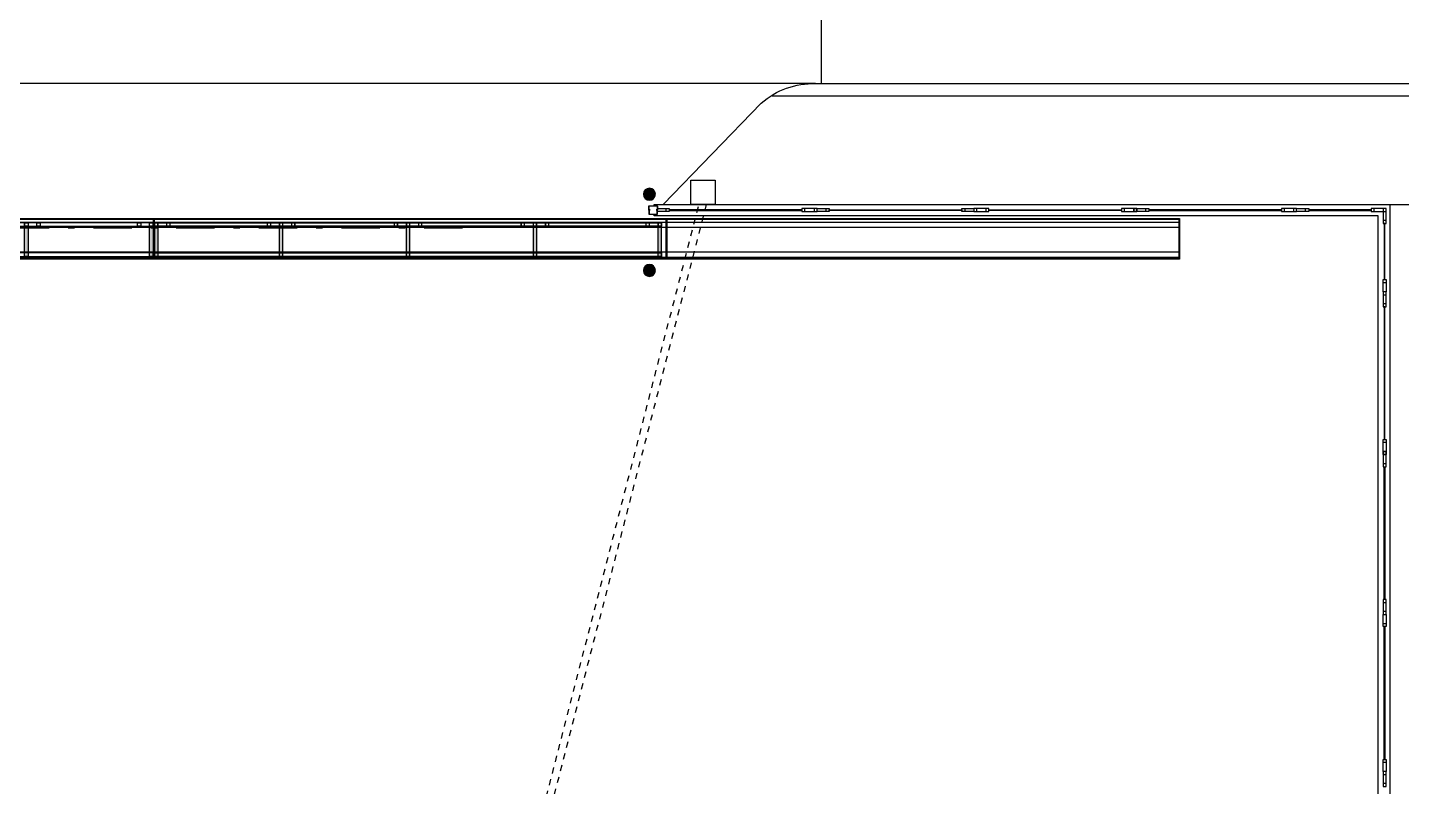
# Model space of a CAD drawing. Header units: millimetres. Extents: x -579 to 213, y -67 to 509.
# Drawn here: x -5.61 to 17.17, y 32.13 to 44.71 of the extents above; entities that cross this region are included whole.
import ezdxf
from ezdxf.xclip import XClip

# ---------------------------------------------------------------- set-up
doc = ezdxf.new("R2010")
doc.units = ezdxf.units.MM
doc.header["$LTSCALE"] = 0.1
doc.linetypes.add('X REF - ANELO INST bind$0$X REF - ANELO$0$DASHDOT2', pattern=[12.7, 6.35, -3.175, 0, -3.175])
doc.linetypes.add('X REF - ANELO INST bind$0$X REF - ANELO$0$HIDDEN2', pattern=[0.1875, 0.125, -0.0625])
for name, color, linetype in [('X REF - ANELO INST bind$0$X REF - ANELO EXT$0$A-VISTAS', 8, 'Continuous'), ('X REF - ANELO INST bind$0$X REF - ANELO EXT$0$C-METALICA', 8, 'Continuous'), ('X REF - ANELO INST bind$0$X REF - ANELO EXT$0$D-POSTE HG20', 8, 'Continuous'), ('X REF - ANELO INST bind$0$X REF - ANELO EXT$0$IE-CAÑEROS', 8, 'Continuous'), ('X REF - ANELO INST bind$0$X REF - ANELO EXT$0$MET-COLUMNA METALICA', 7, 'Continuous'), ('X REF - ANELO INST bind$0$X REF - ANELO EXT$0$RLV-AUXILIARES', 252, 'Continuous'), ('X REF - ANELO INST bind$0$X REF - ANELO EXT$0$RLV-CORDONES', 8, 'Continuous'), ('X REF - ANELO INST bind$0$X REF - ANELO$0$A-VISTAS', 8, 'Continuous'), ('X REF - ANELO INST bind$0$X REF - ANELO$0$MET-EJE CABRIADAS', 8, 'X REF - ANELO INST bind$0$X REF - ANELO$0$DASHDOT2'), ('X REF - ANELO INST bind$0$X REF - ANELO$0$PROY-CAÑEROS', 8, 'X REF - ANELO INST bind$0$X REF - ANELO$0$HIDDEN2')]:
    doc.layers.add(name, color=color, linetype=linetype)
pattern_1 = [(0, (3.479, -383.36), (0, 6.985), [5.08, -1.905]), (90, (3.479, -383.36), (-6.985, 4e-16), [5.08, -1.905])]

# ---------------------------------------------------------------- blocks, each defined once
blk = doc.blocks.new('X REF - ANELO INST bind$0$X REF - ANELO EXT$0$Guia y reja de porton')
at = {"layer": 'X REF - ANELO INST bind$0$X REF - ANELO EXT$0$A-VISTAS'}
for p, q in [((-3.995, 0.613), (4.485, 0.613)), ((-3.995, 0.528), (4.485, 0.528)), ((-3.995, 0.117), (4.485, 0.117)), ((-3.995, 0.032), (4.485, 0.032))]:
    blk.add_line(p, q, dxfattribs=at)
for points in [[(-4.005, 0.673), (4.495, 0.673), (4.495, 0), (-4.005, 0)], [(-3.995, 0.663), (4.485, 0.663), (4.485, 0.01), (-3.995, 0.01)]]:
    blk.add_lwpolyline(points, close=True, dxfattribs=at)
blk = doc.blocks.new('X REF - ANELO INST bind$0$X REF - ANELO EXT$0$Porton corrodizo PLT')
at = {"layer": 'X REF - ANELO INST bind$0$X REF - ANELO EXT$0$C-METALICA'}
h = blk.add_hatch(dxfattribs=at)
h.set_pattern_fill('ANGLE', color=255)
h.set_pattern_definition([(0, (3.479, -382.86), (0, 6.985), [5.08, -1.905]), (90, (3.479, -382.86), (-6.985, 4e-16), [5.08, -1.905])])
h.paths.add_polyline_path([(0.005, 0.954), (-8.402, 0.954), (-8.402, 0.894), (0.005, 0.894)])
h = blk.add_hatch(dxfattribs=at)
h.set_pattern_fill('ANGLE', color=253)
h.set_pattern_definition(pattern_1)
h.paths.add_polyline_path([(-8.4, 0.896), (-8.4, 0.952), (-8.344, 0.952), (-8.344, 0.896)])
h = blk.add_hatch(dxfattribs=at)
h.set_pattern_fill('ANGLE', color=253)
h.set_pattern_definition([(0, (3.68, -383.36), (0, 6.985), [5.08, -1.905]), (90, (3.68, -383.36), (-6.985, 4e-16), [5.08, -1.905])])
h.paths.add_polyline_path([(-8.199, 0.896), (-8.199, 0.952), (-8.143, 0.952), (-8.143, 0.896)])
h = blk.add_hatch(dxfattribs=at)
h.set_pattern_fill('ANGLE', color=253)
h.set_pattern_definition([(0, (5.348, -383.36), (0, 6.985), [5.08, -1.905]), (90, (5.348, -383.36), (-6.985, 4e-16), [5.08, -1.905])])
h.paths.add_polyline_path([(-6.531, 0.896), (-6.531, 0.952), (-6.475, 0.952), (-6.475, 0.896)])
h = blk.add_hatch(dxfattribs=at)
h.set_pattern_fill('ANGLE', color=253)
h.set_pattern_definition([(0, (5.549, -383.36), (0, 6.985), [5.08, -1.905]), (90, (5.549, -383.36), (-6.985, 4e-16), [5.08, -1.905])])
h.paths.add_polyline_path([(-6.33, 0.896), (-6.33, 0.952), (-6.274, 0.952), (-6.274, 0.896)])
h = blk.add_hatch(dxfattribs=at)
h.set_pattern_fill('ANGLE', color=253)
h.set_pattern_definition([(0, (5.75, -383.36), (0, 6.985), [5.08, -1.905]), (90, (5.75, -383.36), (-6.985, 4e-16), [5.08, -1.905])])
h.paths.add_polyline_path([(-6.129, 0.896), (-6.129, 0.952), (-6.073, 0.952), (-6.073, 0.896)])
h = blk.add_hatch(dxfattribs=at)
h.set_pattern_fill('ANGLE', color=253)
h.set_pattern_definition([(0, (7.452, -383.36), (0, 6.985), [5.08, -1.905]), (90, (7.452, -383.36), (-6.985, 4e-16), [5.08, -1.905])])
h.paths.add_polyline_path([(-4.428, 0.896), (-4.428, 0.952), (-4.372, 0.952), (-4.372, 0.896)])
h = blk.add_hatch(dxfattribs=at)
h.set_pattern_fill('ANGLE', color=253)
h.set_pattern_definition([(0, (7.653, -383.36), (0, 6.985), [5.08, -1.905]), (90, (7.653, -383.36), (-6.985, 4e-16), [5.08, -1.905])])
h.paths.add_polyline_path([(-4.227, 0.896), (-4.227, 0.952), (-4.171, 0.952), (-4.171, 0.896)])
h = blk.add_hatch(dxfattribs=at)
h.set_pattern_fill('ANGLE', color=253)
h.set_pattern_definition([(0, (7.8536, -383.36), (0, 6.985), [5.08, -1.905]), (90, (7.8536, -383.36), (-6.985, 4e-16), [5.08, -1.905])])
h.paths.add_polyline_path([(-4.026, 0.896), (-4.026, 0.952), (-3.97, 0.952), (-3.97, 0.896)])
h = blk.add_hatch(dxfattribs=at)
h.set_pattern_fill('ANGLE', color=253)
h.set_pattern_definition([(0, (9.555, -383.36), (0, 6.985), [5.08, -1.905]), (90, (9.555, -383.36), (-6.985, 4e-16), [5.08, -1.905])])
h.paths.add_polyline_path([(-2.324, 0.896), (-2.324, 0.952), (-2.268, 0.952), (-2.268, 0.896)])
h = blk.add_hatch(dxfattribs=at)
h.set_pattern_fill('ANGLE', color=253)
h.set_pattern_definition([(0, (9.756, -383.36), (0, 6.985), [5.08, -1.905]), (90, (9.756, -383.36), (-6.985, 4e-16), [5.08, -1.905])])
h.paths.add_polyline_path([(-2.123, 0.896), (-2.123, 0.952), (-2.067, 0.952), (-2.067, 0.896)])
h = blk.add_hatch(dxfattribs=at)
h.set_pattern_fill('ANGLE', color=253)
h.set_pattern_definition([(0, (9.957, -383.36), (0, 6.985), [5.08, -1.905]), (90, (9.957, -383.36), (-6.985, 4e-16), [5.08, -1.905])])
h.paths.add_polyline_path([(-1.922, 0.896), (-1.922, 0.952), (-1.866, 0.952), (-1.866, 0.896)])
h = blk.add_hatch(dxfattribs=at)
h.set_pattern_fill('ANGLE', color=253)
h.set_pattern_definition([(0, (11.625, -383.36), (0, 6.985), [5.08, -1.905]), (90, (11.625, -383.36), (-6.985, 4e-16), [5.08, -1.905])])
h.paths.add_polyline_path([(-0.254, 0.896), (-0.254, 0.952), (-0.198, 0.952), (-0.198, 0.896)])
h = blk.add_hatch(dxfattribs=at)
h.set_pattern_fill('ANGLE', color=253)
h.set_pattern_definition([(0, (11.826, -383.36), (0, 6.985), [5.08, -1.905]), (90, (11.826, -383.36), (-6.985, 4e-16), [5.08, -1.905])])
h.paths.add_polyline_path([(-0.053, 0.896), (-0.053, 0.952), (0.003, 0.952), (0.003, 0.896)])
h = blk.add_hatch(color=255, dxfattribs=at)
h.dxf.hatch_style = 1
h.paths.add_polyline_path([(-8.402, 0.894), (-8.342, 0.894), (-8.342, 0.394), (-8.402, 0.394)])
h = blk.add_hatch(color=255, dxfattribs=at)
h.dxf.hatch_style = 1
h.paths.add_polyline_path([(-6.332, 0.894), (-6.272, 0.894), (-6.272, 0.394), (-6.332, 0.394)])
h = blk.add_hatch(color=255, dxfattribs=at)
h.dxf.hatch_style = 1
h.paths.add_polyline_path([(-4.229, 0.894), (-4.169, 0.894), (-4.169, 0.394), (-4.229, 0.394)])
h = blk.add_hatch(color=255, dxfattribs=at)
h.dxf.hatch_style = 1
h.paths.add_polyline_path([(-2.125, 0.894), (-2.065, 0.894), (-2.065, 0.394), (-2.125, 0.394)])
h = blk.add_hatch(color=255, dxfattribs=at)
h.dxf.hatch_style = 1
h.paths.add_polyline_path([(-0.055, 0.894), (0.005, 0.894), (0.005, 0.394), (-0.055, 0.394)])
h = blk.add_hatch(dxfattribs=at)
h.set_pattern_fill('ANGLE', color=255)
h.set_pattern_definition(pattern_1)
h.paths.add_polyline_path([(0.005, 0.454), (-8.402, 0.454), (-8.402, 0.394), (0.005, 0.394)])
at = {"layer": 'X REF - ANELO INST bind$0$X REF - ANELO EXT$0$C-METALICA', "elevation": 0.008}
for points in [[(0.005, 0.954), (-8.402, 0.954), (-8.402, 0.894), (0.005, 0.894)], [(-8.402, 0.894), (-8.402, 0.954), (-8.342, 0.954), (-8.342, 0.894)], [(-8.4, 0.896), (-8.4, 0.952), (-8.344, 0.952), (-8.344, 0.896)], [(-8.201, 0.894), (-8.201, 0.954), (-8.141, 0.954), (-8.141, 0.894)], [(-8.199, 0.896), (-8.199, 0.952), (-8.143, 0.952), (-8.143, 0.896)], [(-6.533, 0.894), (-6.533, 0.954), (-6.473, 0.954), (-6.473, 0.894)], [(-6.531, 0.896), (-6.531, 0.952), (-6.475, 0.952), (-6.475, 0.896)], [(-6.332, 0.894), (-6.332, 0.954), (-6.272, 0.954), (-6.272, 0.894)], [(-6.33, 0.896), (-6.33, 0.952), (-6.274, 0.952), (-6.274, 0.896)], [(-6.131, 0.894), (-6.131, 0.954), (-6.071, 0.954), (-6.071, 0.894)], [(-6.129, 0.896), (-6.129, 0.952), (-6.073, 0.952), (-6.073, 0.896)], [(-4.43, 0.894), (-4.43, 0.954), (-4.37, 0.954), (-4.37, 0.894)], [(-4.428, 0.896), (-4.428, 0.952), (-4.372, 0.952), (-4.372, 0.896)], [(-4.229, 0.894), (-4.229, 0.954), (-4.169, 0.954), (-4.169, 0.894)], [(-4.227, 0.896), (-4.227, 0.952), (-4.171, 0.952), (-4.171, 0.896)], [(-4.028, 0.894), (-4.028, 0.954), (-3.968, 0.954), (-3.968, 0.894)], [(-4.026, 0.896), (-4.026, 0.952), (-3.97, 0.952), (-3.97, 0.896)], [(-2.326, 0.894), (-2.326, 0.954), (-2.266, 0.954), (-2.266, 0.894)], [(-2.324, 0.896), (-2.324, 0.952), (-2.268, 0.952), (-2.268, 0.896)], [(-2.125, 0.894), (-2.125, 0.954), (-2.065, 0.954), (-2.065, 0.894)], [(-2.123, 0.896), (-2.123, 0.952), (-2.067, 0.952), (-2.067, 0.896)], [(-1.924, 0.894), (-1.924, 0.954), (-1.864, 0.954), (-1.864, 0.894)], [(-1.922, 0.896), (-1.922, 0.952), (-1.866, 0.952), (-1.866, 0.896)], [(-0.256, 0.894), (-0.256, 0.954), (-0.196, 0.954), (-0.196, 0.894)], [(-0.254, 0.896), (-0.254, 0.952), (-0.198, 0.952), (-0.198, 0.896)], [(-0.055, 0.894), (-0.055, 0.954), (0.005, 0.954), (0.005, 0.894)], [(-0.053, 0.896), (-0.053, 0.952), (0.003, 0.952), (0.003, 0.896)], [(-8.402, 0.894), (-8.342, 0.894), (-8.342, 0.394), (-8.402, 0.394)], [(-6.332, 0.894), (-6.272, 0.894), (-6.272, 0.394), (-6.332, 0.394)], [(-4.229, 0.894), (-4.169, 0.894), (-4.169, 0.394), (-4.229, 0.394)], [(-2.125, 0.894), (-2.065, 0.894), (-2.065, 0.394), (-2.125, 0.394)], [(-0.055, 0.894), (0.005, 0.894), (0.005, 0.394), (-0.055, 0.394)], [(0.005, 0.454), (-8.402, 0.454), (-8.402, 0.394), (0.005, 0.394)]]:
    blk.add_lwpolyline(points, close=True, dxfattribs=at)
blk = doc.blocks.new('X REF - ANELO INST bind$0$X REF - ANELO EXT$0$def hg poste 20')
at = {"layer": 'X REF - ANELO INST bind$0$X REF - ANELO EXT$0$D-POSTE HG20'}
h = blk.add_hatch(color=256, dxfattribs=at)
edge = h.paths.add_edge_path()
edge.add_arc((1268.582, 494.004), 0.1, 0, 360)
blk.add_circle((1268.582, 494.004), 0.1, dxfattribs=at)
blk = doc.blocks.new('X REF - ANELO INST bind$0$X REF - ANELO EXT')
at = {"layer": 'X REF - ANELO INST bind$0$X REF - ANELO EXT$0$A-VISTAS'}
for p, q in [((16.981, 29.595), (16.981, 41.778)), ((4.996, 41.485), (13.476, 41.485)), ((16.781, 29.795), (16.781, 41.588)), ((4.996, 41.4), (13.476, 41.4)), ((4.996, 40.989), (13.476, 40.989)), ((4.996, 40.904), (13.476, 40.904))]:
    blk.add_line(p, q, dxfattribs=at)
for points in [[(4.78, 41.753), (4.78, 41.778), (16.981, 41.778)], [(16.781, 41.588), (4.78, 41.588), (4.78, 41.613)]]:
    blk.add_lwpolyline(points, dxfattribs=at)
for points in [[(16.981, 5.472), (16.981, 41.778), (47.481, 41.778), (47.481, 5.472)], [(4.986, 41.545), (13.486, 41.545), (13.486, 40.872), (4.986, 40.872)], [(4.996, 41.535), (13.476, 41.535), (13.476, 40.882), (4.996, 40.882)]]:
    blk.add_lwpolyline(points, close=True, dxfattribs=at)
at = {"layer": 'X REF - ANELO INST bind$0$X REF - ANELO EXT$0$C-METALICA'}
for p, q in [((4.83, 41.708), (4.98, 41.708)), ((7.43, 41.708), (7.28, 41.708)), ((7.48, 41.708), (7.63, 41.708)), ((9.929, 41.708), (10.079, 41.708)), ((10.279, 41.708), (10.129, 41.708)), ((12.729, 41.708), (12.579, 41.708)), ((12.779, 41.708), (12.929, 41.708)), ((15.379, 41.708), (15.229, 41.708)), ((15.429, 41.708), (15.579, 41.708)), ((16.863, 41.708), (16.713, 41.708)), ((4.98, 41.658), (4.83, 41.658)), ((7.28, 41.658), (7.43, 41.658)), ((7.63, 41.658), (7.48, 41.658)), ((10.079, 41.658), (9.929, 41.658)), ((10.129, 41.658), (10.279, 41.658)), ((12.579, 41.658), (12.729, 41.658)), ((12.929, 41.658), (12.779, 41.658)), ((15.229, 41.658), (15.379, 41.658)), ((15.579, 41.658), (15.429, 41.658)), ((16.713, 41.658), (16.863, 41.658)), ((16.863, 41.658), (16.863, 41.508)), ((16.913, 41.508), (16.913, 41.658)), ((16.863, 40.33), (16.863, 40.48)), ((16.913, 40.48), (16.913, 40.33)), ((16.863, 40.28), (16.863, 40.13)), ((16.913, 40.13), (16.913, 40.28)), ((16.863, 37.68), (16.863, 37.83)), ((16.913, 37.83), (16.913, 37.68)), ((16.863, 37.63), (16.863, 37.48)), ((16.913, 37.48), (16.913, 37.63)), ((16.863, 35.18), (16.863, 35.03)), ((16.913, 35.03), (16.913, 35.18)), ((16.863, 34.83), (16.863, 34.98)), ((16.913, 34.98), (16.913, 34.83)), ((16.863, 32.381), (16.863, 32.531)), ((16.913, 32.531), (16.913, 32.381)), ((16.863, 32.331), (16.863, 32.181)), ((16.913, 32.181), (16.913, 32.331))]:
    blk.add_line(p, q, dxfattribs=at)
for points in [[(4.98, 41.708), (5.03, 41.708), (5.03, 41.658), (4.98, 41.658)], [(5.03, 41.678), (7.23, 41.678), (7.23, 41.688), (5.03, 41.688)], [(7.28, 41.708), (7.23, 41.708), (7.23, 41.658), (7.28, 41.658)], [(7.48, 41.708), (7.43, 41.708), (7.43, 41.658), (7.48, 41.658)], [(7.63, 41.708), (7.68, 41.708), (7.68, 41.658), (7.63, 41.658)], [(9.879, 41.678), (7.68, 41.678), (7.68, 41.688), (9.879, 41.688)], [(9.879, 41.708), (9.929, 41.708), (9.929, 41.658), (9.879, 41.658)], [(10.129, 41.708), (10.079, 41.708), (10.079, 41.658), (10.129, 41.658)], [(10.329, 41.708), (10.279, 41.708), (10.279, 41.658), (10.329, 41.658)], [(12.529, 41.678), (10.329, 41.678), (10.329, 41.688), (12.529, 41.688)], [(12.579, 41.708), (12.529, 41.708), (12.529, 41.658), (12.579, 41.658)], [(12.779, 41.708), (12.729, 41.708), (12.729, 41.658), (12.779, 41.658)], [(12.729, 41.708), (12.779, 41.708), (12.779, 41.658), (12.729, 41.658)], [(12.929, 41.708), (12.979, 41.708), (12.979, 41.658), (12.929, 41.658)], [(12.979, 41.678), (15.179, 41.678), (15.179, 41.688), (12.979, 41.688)], [(15.229, 41.708), (15.179, 41.708), (15.179, 41.658), (15.229, 41.658)], [(15.429, 41.708), (15.379, 41.708), (15.379, 41.658), (15.429, 41.658)], [(15.579, 41.708), (15.629, 41.708), (15.629, 41.658), (15.579, 41.658)], [(16.713, 41.708), (16.663, 41.708), (16.663, 41.658), (16.713, 41.658)], [(16.913, 41.708), (16.863, 41.708), (16.863, 41.658), (16.913, 41.658)], [(16.863, 41.508), (16.863, 41.458), (16.913, 41.458), (16.913, 41.508)], [(16.863, 40.48), (16.863, 40.53), (16.913, 40.53), (16.913, 40.48)], [(16.863, 40.33), (16.863, 40.28), (16.913, 40.28), (16.913, 40.33)], [(16.863, 40.13), (16.863, 40.08), (16.913, 40.08), (16.913, 40.13)], [(16.893, 37.88), (16.893, 40.08), (16.883, 40.08), (16.883, 37.88)], [(16.863, 37.83), (16.863, 37.88), (16.913, 37.88), (16.913, 37.83)], [(16.863, 37.68), (16.863, 37.63), (16.913, 37.63), (16.913, 37.68)], [(16.863, 37.63), (16.863, 37.68), (16.913, 37.68), (16.913, 37.63)], [(16.863, 37.48), (16.863, 37.43), (16.913, 37.43), (16.913, 37.48)], [(16.893, 37.43), (16.893, 35.23), (16.883, 35.23), (16.883, 37.43)], [(16.863, 35.23), (16.863, 35.18), (16.913, 35.18), (16.913, 35.23)], [(16.863, 35.03), (16.863, 34.98), (16.913, 34.98), (16.913, 35.03)], [(16.863, 34.78), (16.863, 34.83), (16.913, 34.83), (16.913, 34.78)], [(16.893, 34.78), (16.893, 32.581), (16.883, 32.581), (16.883, 34.78)], [(16.863, 32.531), (16.863, 32.581), (16.913, 32.581), (16.913, 32.531)], [(16.863, 32.381), (16.863, 32.331), (16.913, 32.331), (16.913, 32.381)], [(16.863, 32.181), (16.863, 32.131), (16.913, 32.131), (16.913, 32.181)]]:
    blk.add_lwpolyline(points, close=True, dxfattribs=at)
for points in [[(15.629, 41.678), (16.663, 41.678), (16.663, 41.688), (15.629, 41.688)], [(16.893, 40.53), (16.893, 41.458), (16.883, 41.458), (16.883, 40.53)]]:
    blk.add_lwpolyline(points, dxfattribs=at)
at = {"layer": 'X REF - ANELO INST bind$0$X REF - ANELO EXT$0$IE-CAÑEROS'}
blk.add_lwpolyline([(5.389, 42.178), (5.789, 42.178), (5.789, 41.778), (5.389, 41.778)], close=True, dxfattribs=at)
at = {"layer": 'X REF - ANELO INST bind$0$X REF - ANELO EXT$0$MET-COLUMNA METALICA'}
for points in [[(4.712, 41.683), (4.696, 41.683, -0.414214), (4.693, 41.686), (4.693, 41.75, -0.414214), (4.696, 41.753), (4.83, 41.753, -0.414214), (4.833, 41.75), (4.833, 41.686, -0.414214), (4.83, 41.683), (4.812, 41.683)], [(4.712, 41.683), (4.696, 41.683, -0.414214), (4.693, 41.686), (4.693, 41.75, -0.414214), (4.696, 41.753), (4.83, 41.753, -0.414214), (4.833, 41.75), (4.833, 41.686, -0.414214), (4.83, 41.683), (4.812, 41.683)], [(4.712, 41.683), (4.696, 41.683, 0.414214), (4.693, 41.68), (4.693, 41.616, 0.414214), (4.696, 41.613), (4.83, 41.613, 0.414214), (4.833, 41.616), (4.833, 41.68, 0.414214), (4.83, 41.683), (4.812, 41.683)], [(4.712, 41.686), (4.696, 41.686, -0.414214), (4.695, 41.686), (4.695, 41.75, -0.414214), (4.696, 41.751), (4.83, 41.751, -0.414214), (4.83, 41.75), (4.83, 41.686, -0.414214), (4.83, 41.686), (4.812, 41.686)], [(4.712, 41.686), (4.696, 41.686, -0.414214), (4.695, 41.686), (4.695, 41.75, -0.414214), (4.696, 41.751), (4.83, 41.751, -0.414214), (4.83, 41.75), (4.83, 41.686, -0.414214), (4.83, 41.686), (4.812, 41.686)], [(4.712, 41.681), (4.696, 41.681, 0.414214), (4.695, 41.68), (4.695, 41.616, 0.414214), (4.696, 41.616), (4.83, 41.616, 0.414214), (4.83, 41.616), (4.83, 41.68, 0.414214), (4.83, 41.681), (4.812, 41.681)], [(4.712, 41.681), (4.696, 41.681, 0.414214), (4.695, 41.68), (4.695, 41.616, 0.414214), (4.696, 41.616), (4.83, 41.616, 0.414214), (4.83, 41.616), (4.83, 41.68, 0.414214), (4.83, 41.681), (4.812, 41.681)]]:
    blk.add_lwpolyline(points, format="xyb", dxfattribs=at)
at = {"layer": 'X REF - ANELO INST bind$0$X REF - ANELO EXT$0$RLV-AUXILIARES'}
blk.add_line((7.551, 50.778), (7.551, 43.778), dxfattribs=at)
at = {"layer": 'X REF - ANELO INST bind$0$X REF - ANELO EXT$0$RLV-CORDONES', "color": 253}
for p, q in [((7.455, 43.778), (-14.398, 43.778)), ((4.927, 41.778), (6.555, 43.456))]:
    blk.add_line(p, q, dxfattribs=at)
for points in [[(6.555, 43.456, -0.190607), (7.455, 43.778, -0.357738)], [(6.736, 43.578), (46.375, 43.578, -0.414214), (50.175, 39.778), (50.175, -4.247, -0.414214), (46.375, -8.047), (12.63, -8.047)]]:
    blk.add_lwpolyline(points, format="xyb", dxfattribs=at)
at = {"layer": 'X REF - ANELO INST bind$0$X REF - ANELO EXT$0$RLV-CORDONES'}
blk.add_lwpolyline([(7.455, 43.778), (46.375, 43.778, -0.414214), (50.375, 39.778), (50.375, -4.247, -0.414214), (46.375, -8.247), (12.63, -8.247)], format="xyb", dxfattribs=at)
at = {"extrusion": (0, 0, -1), "zscale": -1}
for p in [(-1273.283, -452.059, -0.002), (-1273.283, -453.321, -0.002)]:
    blk.add_blockref('X REF - ANELO INST bind$0$X REF - ANELO EXT$0$def hg poste 20', p, dxfattribs=at)
for name, p in [('X REF - ANELO INST bind$0$X REF - ANELO EXT$0$Guia y reja de porton', (-8.009, 40.872, 0)), ('X REF - ANELO INST bind$0$X REF - ANELO EXT$0$Porton corrodizo PLT', (-3.53, 40.52)), ('X REF - ANELO INST bind$0$X REF - ANELO EXT$0$Guia y reja de porton', (0.491, 40.872, 0))]:
    blk.add_blockref(name, p)
at = {"xscale": -1}
blk.add_blockref('X REF - ANELO INST bind$0$X REF - ANELO EXT$0$Porton corrodizo PLT', (-3.498, 40.52), dxfattribs=at)
blk = doc.blocks.new('X REF - ANELO INST bind$0$X REF - ANELO')
at = {"layer": 'X REF - ANELO INST bind$0$X REF - ANELO$0$A-VISTAS'}
for p, q in [((-12.004, 41.485, 0), (-3.524, 41.485, 0)), ((-3.504, 41.485, 0), (4.976, 41.485, 0)), ((4.996, 41.485, 0), (13.476, 41.485, 0)), ((-12.004, 41.4, 0), (-3.524, 41.4, 0)), ((-3.504, 41.4, 0), (4.976, 41.4, 0)), ((4.996, 41.4, 0), (13.476, 41.4, 0)), ((-12.004, 40.989, 0), (-3.524, 40.989, 0)), ((-12.004, 40.904, 0), (-3.524, 40.904, 0)), ((-3.504, 40.989, 0), (4.976, 40.989, 0)), ((-3.504, 40.904, 0), (4.976, 40.904, 0)), ((4.996, 40.989, 0), (13.476, 40.989, 0)), ((4.996, 40.904, 0), (13.476, 40.904, 0))]:
    blk.add_line(p, q, dxfattribs=at)
at = {"layer": 'X REF - ANELO INST bind$0$X REF - ANELO$0$A-VISTAS', "elevation": 0}
for points in [[(-12.014, 41.545), (-3.514, 41.545), (-3.514, 40.872), (-12.014, 40.872)], [(-12.004, 41.535), (-3.524, 41.535), (-3.524, 40.882), (-12.004, 40.882)], [(-3.514, 41.545), (4.986, 41.545), (4.986, 40.872), (-3.514, 40.872)], [(-3.504, 41.535), (4.976, 41.535), (4.976, 40.882), (-3.504, 40.882)], [(4.986, 41.545), (13.486, 41.545), (13.486, 40.872), (4.986, 40.872)], [(4.996, 41.535), (13.476, 41.535), (13.476, 40.882), (4.996, 40.882)]]:
    blk.add_lwpolyline(points, close=True, dxfattribs=at)
at = {"layer": 'X REF - ANELO INST bind$0$X REF - ANELO$0$MET-EJE CABRIADAS'}
for p, q in [((1.601, 41.383), (-54.283, 41.383)), ((1.604, 41.383), (-54.28, 41.383))]:
    blk.add_line(p, q, dxfattribs=at)
at = {"layer": 'X REF - ANELO INST bind$0$X REF - ANELO$0$PROY-CAÑEROS', "elevation": 0}
blk.add_lwpolyline([(0.547, 22.471), (5.524, 41.778), (5.644, 41.778), (0.667, 22.471)], close=True, dxfattribs=at)
blk.add_blockref('X REF - ANELO INST bind$0$X REF - ANELO EXT', (0, 0))
blk = doc.blocks.new('X REF - ANELO INST bind')
ref = blk.add_blockref('X REF - ANELO INST bind$0$X REF - ANELO', (0, 0))
XClip(ref).set_block_clipping_path([(-76.9680737415, -24.7711317477), (92.9860355418, 61.1669630168)])

msp = doc.modelspace()

# ---------------------------------------------------------------- block references
msp.add_blockref('X REF - ANELO INST bind', (0, 0))

doc.saveas('drawing.dxf')
